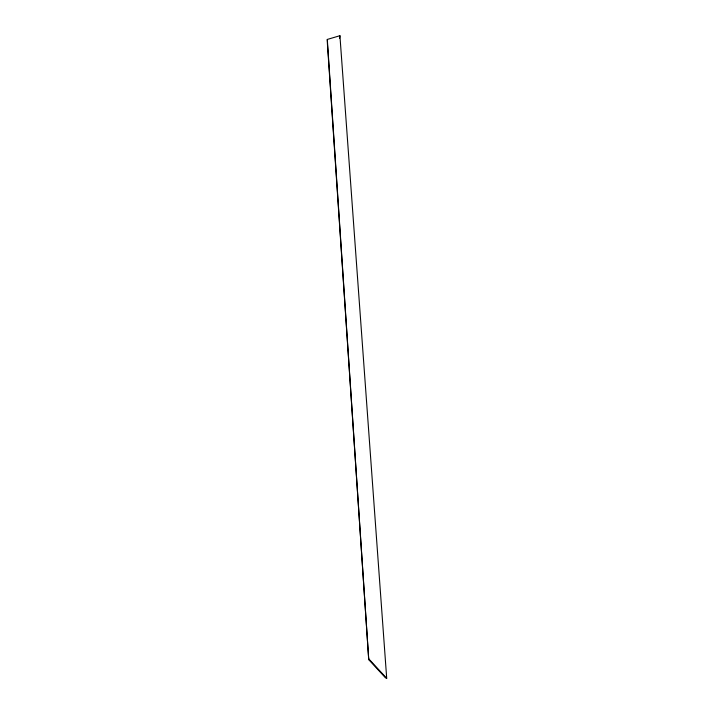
<?xml version="1.0" encoding="UTF-8"?>
<svg xmlns="http://www.w3.org/2000/svg" width="714" height="714" viewBox="0 0 714 714"><rect width="100%" height="100%" fill="white"/><g stroke="black" fill="none" stroke-linecap="round" stroke-linejoin="round"><path stroke-width="1.07" d="M339.525 38.395L339.918 35.7L327.298 39.44L327.414 43.706L368.736 659.656L385.399 677.72L386.702 678.3L339.918 35.7M368.736 659.656L327.298 39.44M368.906 659.013L386.702 678.3"/></g></svg>
